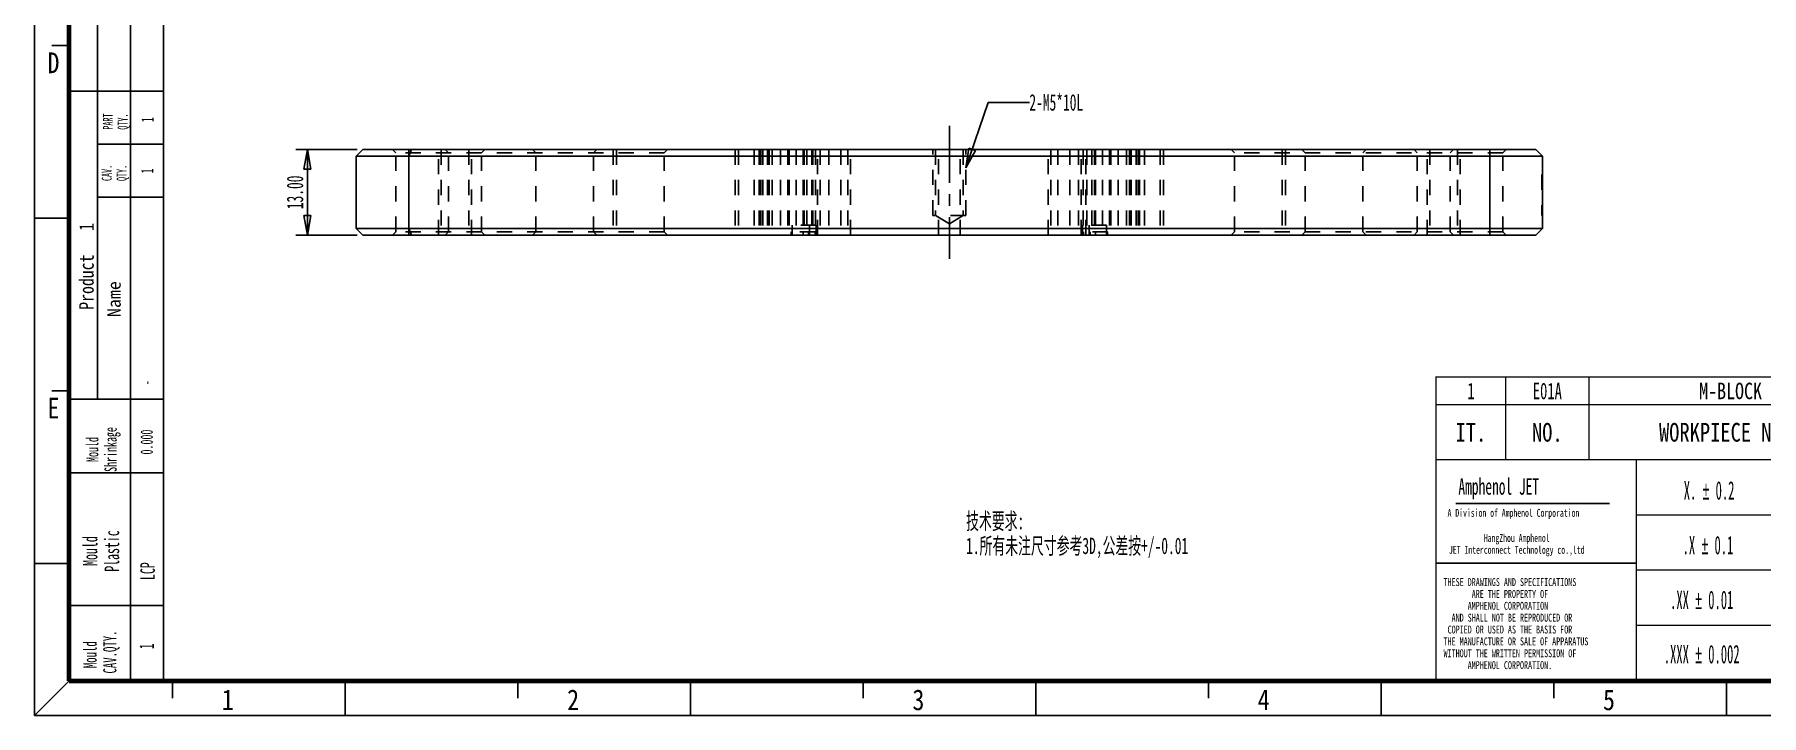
# Model space of a CAD drawing. Header units: millimetres. Extents: x 12 to 416, y 8 to 293.
# Drawn here: x 12.2 to 274.2, y 8.1 to 111.4 of the extents above; entities that cross this region are included whole.
import ezdxf

# ---------------------------------------------------------------- set-up
doc = ezdxf.new("R2010")
doc.units = ezdxf.units.MM
doc.header["$LTSCALE"] = 23.1
doc.linetypes.add('CENTER', pattern=[0.6, 0.375, -0.075, 0.075, -0.075])
doc.linetypes.add('HIDDEN', pattern=[0.2, 0.1, -0.1])
doc.layers.get('0').update_dxf_attribs({"linetype": 'CONTINUOUS'})
for name, color, linetype in [('AXIS', 7, 'CONTINUOUS'), ('DEFAULT_2', 4, 'HIDDEN'), ('DIM', 7, 'CONTINUOUS'), ('NOTE', 7, 'CONTINUOUS')]:
    doc.layers.add(name, color=color, linetype=linetype)
doc.styles.get("Standard").update_dxf_attribs({"font": 'txt', "width": 0.6})
doc.styles.add('TEXTSTYLE_10', font='txt')
doc.styles.add('TEXTSTYLE_11', font='txt', dxfattribs={"width": 0.6})
doc.styles.add('TEXTSTYLE_12', font='txt', dxfattribs={"width": 0.6})
doc.styles.add('TEXTSTYLE_3', font='txt', dxfattribs={"width": 0.65})
doc.styles.add('TEXTSTYLE_4', font='txt', dxfattribs={"width": 0.8})
doc.styles.add('TEXTSTYLE_5', font='txt', dxfattribs={"width": 0.85})
doc.styles.add('TEXTSTYLE_6', font='txt', dxfattribs={"width": 0.5})
doc.dimstyles.new('DIMSTYLE_11', dxfattribs={"dimtxt": 2.5, "dimasz": 3, "dimexe": 1.75, "dimexo": 0.875, "dimtad": 1, "dimzin": 0, "dimdsep": 46, "dimtxsty": 'STANDARD', "dimblk": 'CLOSED', "dimblk1": 'CLOSED', "dimblk2": 'CLOSED', "dimcen": 0.09, "dimadec": 0, "dimazin": 0, "dimtp": 0.2, "dimtm": 0.2, "dimtfac": 1, "dimtofl": 0, "dimtmove": 0, "dimatfit": 3, "dimldrblk": 'CLOSED', "dimfxl": 1, "dimtolj": 1, "dimtzin": 0, "dimarcsym": 0})
doc.dimstyles.get("Standard").update_dxf_attribs({"dimtxt": 2.5, "dimasz": 3, "dimexe": 1.75, "dimexo": 0.875, "dimtad": 1, "dimdec": 3, "dimzin": 0, "dimdsep": 46, "dimtxsty": 'STANDARD', "dimblk": 'CLOSED', "dimblk1": 'CLOSED', "dimblk2": 'CLOSED', "dimcen": 0.09, "dimadec": 0, "dimazin": 0, "dimtol": 1, "dimtp": 0.001, "dimtm": 0.001, "dimtfac": 1, "dimtdec": 3, "dimtofl": 0, "dimtmove": 0, "dimatfit": 3, "dimldrblk": 'CLOSED', "dimfxl": 1, "dimtolj": 1, "dimtzin": 0, "dimarcsym": 0})

# ---------------------------------------------------------------- blocks, each defined once
blk = doc.blocks.new('_CLOSED')
at = {"color": 0, "linetype": 'ByBlock'}
for p, q in [((0, 0), (-1, 0.183)), ((-1, 0.183), (-1, -0.183)), ((-1, -0.183), (0, 0)), ((-1, 0), (0, 0))]:
    blk.add_line(p, q, dxfattribs=at)
blk = doc.blocks.new('*D26')
at = {"layer": 'DIM', "color": 2, "linetype": 'Continuous'}
for p, q in [((61.14, 93.92), (51.85, 93.92)), ((53.6, 93.92), (53.6, 87.42)), ((53.6, 80.92), (53.6, 87.42)), ((61.14, 80.92), (51.85, 80.92))]:
    blk.add_line(p, q, dxfattribs=at)
at = {"layer": 'DIM', "color": 2, "linetype": 'Continuous', "xscale": 3, "yscale": 3, "zscale": 3}
for p, rotation in [((53.6, 93.92), 90), ((53.6, 80.92), 270)]:
    blk.add_blockref('_CLOSED', p, dxfattribs=dict(at, rotation=rotation))
at = {"layer": 'DIM', "color": 2, "linetype": 'Continuous', "insert": (50.47, 87.42), "char_height": 2.5, "width": 7.5, "attachment_point": 2, "rotation": 90, "line_spacing_factor": 0.9}
blk.add_mtext('13.00', dxfattribs=at)
blk = doc.blocks.new('*T44')
at = {"color": 2, "linetype": 'Continuous', "const_width": 0.2}
for points in [[(185.555, 46.06), (-0.1, 46.06)], [(0, 0), (0, 46.06)], [(10.58, 33.52), (10.58, 46.06)], [(23.18, 33.52), (23.18, 46.06)], [(66.18, 33.52), (66.18, 46.06)], [(77.58, 0), (77.58, 46.06)], [(97.58, 33.52), (97.58, 46.06)], [(117.58, 33.52), (117.58, 46.06)], [(160.315, 33.52), (160.315, 46.06)], [(185.455, 0), (185.455, 46.06)], [(185.455, 41.87), (0, 41.87)], [(185.455, 33.52), (0, 33.52)], [(30.36, 0), (30.36, 33.52)], [(54.89, 0), (54.89, 33.52)], [(122.72, 0), (122.72, 33.52)], [(77.58, 25.12), (30.36, 25.12)], [(185.455, 20.95), (77.58, 20.95)], [(77.58, 16.79), (30.36, 16.79)], [(122.72, 13.62), (77.58, 13.62)], [(185.455, 10.48), (122.72, 10.48)], [(147.745, 0), (147.745, 10.48)], [(160.315, 0), (160.315, 10.48)], [(172.885, 0), (172.885, 10.48)], [(77.58, 8.4), (30.36, 8.4)], [(122.72, 6.29), (77.58, 6.29)], [(185.455, 6.29), (147.745, 6.29)], [(185.555, 0), (-0.1, 0)]]:
    blk.add_lwpolyline(points, dxfattribs=at)
at = {"layer": 'NOTE', "color": 2, "linetype": 'Continuous', "line_spacing_factor": 0.9}
for s, insert, char_height, width, attachment_point, style in [('1', (5.29, 45.215), 2.5, 3.25, 2, 'TEXTSTYLE_3'), ('E01A', (16.88, 45.215), 2.5, 13, 2, 'TEXTSTYLE_3'), ('M-BLOCK', (44.68, 45.215), 2.5, 28, 2, 'TEXTSTYLE_4'), ('1', (71.88, 45.215), 2.5, 3.25, 2, 'TEXTSTYLE_3'), ('P20', (87.58, 45.215), 2.5, 9.75, 2, 'TEXTSTYLE_3'), ('180*97*13', (138.9475, 45.215), 2.5, 29.25, 2, 'TEXTSTYLE_3'), ('已备料', (172.885, 45.215), 2.5, 9.75, 2, 'TEXTSTYLE_3'), ('-', (107.58, 45.215), 2.5, 3.25, 2, 'TEXTSTYLE_3'), ('IT.', (5.29, 39.12), 2.85, 13.68, 2, 'TEXTSTYLE_4'), ('NO.', (16.88, 39.12), 2.85, 13.68, 2, 'TEXTSTYLE_4'), ('WORKPIECE NAME', (44.68, 39.12), 2.85, 63.84, 2, 'TEXTSTYLE_4'), ('QTY', (71.88, 39.12), 2.85, 13.68, 2, 'TEXTSTYLE_4'), ('MATERIAL', (87.58, 39.12), 2.85, 36.48, 2, 'TEXTSTYLE_4'), ('FINISH', (107.58, 39.12), 2.85, 27.36, 2, 'TEXTSTYLE_4'), ('FORMAL SIZE', (138.9475, 39.12), 2.85, 50.16, 2, 'TEXTSTYLE_4'), ('REMARK', (172.885, 39.12), 2.85, 27.36, 2, 'TEXTSTYLE_4'), ('PART NO.:\\P    Y24N01B-701 ', (78.7175, 30.985), 3, 62.4, 1, 'TEXTSTYLE_3'), ('PART NAME:  \\P    -', (123.8575, 30.985), 3, 46.8, 1, 'TEXTSTYLE_3'), ('APPD:  ', (78.7175, 18.535), 2.5, 22.75, 1, 'TEXTSTYLE_3'), ('DRAWING NO.:   \\P          SMX0100 - E01A', (123.8575, 19.2775), 2.85, 88.92, 1, 'TEXTSTYLE_3'), (' \\P \\P \\P \\P \\P \\P \\P \\P \\PTHESE DRAWINGS AND SPECIFICATIONS\\P       ARE THE PROPERTY OF\\P      AMPHENOL CORPORATION\\P  AND SHALL NOT BE REPRODUCED OR\\P COPIED OR USED AS THE BASIS FOR\\PTHE MANUFACTURE OR SALE OF APPARATUS\\PWITHOUT THE WRITTEN PERMISSION OF\\P      AMPHENOL CORPORATION. ', (1.1375, 31.77), 1.2, 56.16, 1, 'TEXTSTYLE_3'), ('CHKD:', (78.7175, 11.205), 2.5, 16.25, 1, 'TEXTSTYLE_3'), ('SCALE', (154.03, 9.635), 2.5, 16.25, 2, 'TEXTSTYLE_3'), ('SHEET', (166.6, 9.635), 2.5, 16.25, 2, 'TEXTSTYLE_3'), ('REV.', (179.17, 9.635), 2.5, 13, 2, 'TEXTSTYLE_3'), ('DR: wangfei   2018.01.30', (78.7175, 4.57), 2.85, 88.92, 1, 'TEXTSTYLE_3'), ('1:1', (154.03, 4.395), 2.5, 9.75, 2, 'TEXTSTYLE_3'), ('1/1', (166.6, 4.395), 2.5, 9.75, 2, 'TEXTSTYLE_3'), ('A', (179.17, 4.395), 2.5, 3.25, 2, 'TEXTSTYLE_3')]:
    blk.add_mtext(s, dxfattribs=dict(at, insert=insert, char_height=char_height, width=width, attachment_point=attachment_point, style=style))
blk = doc.blocks.new('*T45')
at = {"color": 0, "linetype": 'ByBlock', "lineweight": -2}
for p, q in [((0, 0), (14.105, 0)), ((0, 0), (0, -135.975)), ((4.095, 0), (4.095, -93.45)), ((9.1, 0), (9.1, -135.975)), ((14.105, 0), (14.105, -135.975)), ((4.095, -8.05), (14.105, -8.05)), ((4.095, -16.1), (14.105, -16.1)), ((0, -46.725), (14.105, -46.725)), ((4.095, -54.775), (14.105, -54.775)), ((4.095, -62.825), (14.105, -62.825)), ((0, -93.45), (14.105, -93.45)), ((0, -104.65), (14.105, -104.65)), ((0, -124.775), (14.105, -124.775)), ((0, -135.975), (14.105, -135.975))]:
    blk.add_line(p, q, dxfattribs=at)

msp = doc.modelspace()

# ---------------------------------------------------------------- linework, layer by layer
at = {"color": 7, "linetype": 'Continuous'}
for p, q in [((12.216, 293.0561), (12.216, 8.0571)), ((17.4472, 109.6945), (14.8277, 109.6945)), ((61.0106, 92.9247), (62.0106, 93.9247)), ((61.0106, 92.9247), (61.0106, 81.9247)), ((61.0106, 92.9247), (241.0106, 92.9247)), ((62.0106, 93.9247), (240.0106, 93.9247)), ((69.0106, 92.9247), (69.4248, 93.9247)), ((69.0106, 92.9247), (69.0106, 81.9247)), ((233.0106, 93.9247), (233.0106, 80.9247)), ((241.0106, 92.9247), (240.0106, 93.9247)), ((241.0106, 81.9247), (241.0106, 92.9247)), ((17.4472, 83.4997), (12.2082, 83.4997)), ((61.0106, 81.9247), (62.0106, 80.9247)), ((61.0106, 81.9247), (241.0106, 81.9247)), ((69.0106, 81.9247), (69.4248, 80.9247)), ((240.0106, 80.9247), (241.0106, 81.9247)), ((62.0106, 80.9247), (240.0106, 80.9247)), ((17.4472, 57.305), (14.8277, 57.305)), ((227.8694, 40.194), (251.1874, 40.216)), ((17.4472, 31.1103), (12.2082, 31.1103)), ((224.8661, 31.1631), (255.2501, 31.1631)), ((17.4472, 13.2978), (12.2082, 8.0589)), ((33.164, 10.6784), (33.164, 13.2978)), ((59.3588, 8.0589), (59.3588, 13.2978)), ((85.5535, 10.6784), (85.5535, 13.2978)), ((111.7482, 8.0589), (111.7482, 13.2978)), ((137.943, 10.6784), (137.943, 13.2978)), ((164.1377, 8.0589), (164.1377, 13.2978)), ((190.3079, 10.6784), (190.3079, 13.2978)), ((216.5272, 8.0589), (216.5272, 13.2978)), ((242.7219, 10.6784), (242.7219, 13.2978)), ((268.9167, 8.0589), (268.9167, 13.2978)), ((12.216, 8.0571), (415.3445, 8.0571))]:
    msp.add_line(p, q, dxfattribs=at)
at = {"color": 7, "linetype": 'Continuous', "const_width": 0.7}
for points in [[(17.4472, 287.8187), (17.4472, 13.2978)], [(17.4472, 13.2978), (410.3683, 13.2978)]]:
    msp.add_lwpolyline(points, dxfattribs=at)
at = {"layer": 'AXIS', "color": 1, "linetype": 'CENTER'}
msp.add_line((151.0106, 97.5198), (151.0106, 77.3296), dxfattribs=at)
at = {"layer": 'DEFAULT_2', "color": 4, "linetype": 'HIDDEN'}
for p, q in [((67.0106, 93.4247), (66.5106, 93.9247)), ((67.0106, 81.4247), (67.0106, 93.4247)), ((107.7606, 93.4247), (67.0106, 93.4247)), ((69.0106, 93.9247), (69.0106, 92.9247)), ((73.5106, 80.9247), (73.5106, 93.9247)), ((73.9106, 93.9247), (73.9106, 80.9247)), ((75.0106, 93.4247), (74.5106, 93.9247)), ((75.0106, 81.4247), (75.0106, 93.4247)), ((78.1106, 93.9247), (78.1106, 80.9247)), ((78.5106, 80.9247), (78.5106, 93.9247)), ((80.0106, 93.4247), (80.5106, 93.9247)), ((80.0106, 81.4247), (80.0106, 93.4247)), ((88.2606, 93.4247), (87.7606, 93.9247)), ((88.2606, 81.4247), (88.2606, 93.4247)), ((97.0106, 93.4247), (97.5106, 93.9247)), ((97.0106, 81.4247), (97.0106, 93.4247)), ((100.0106, 93.9247), (100.0106, 80.9247)), ((100.5106, 93.9247), (100.5106, 80.9247)), ((107.7606, 93.4247), (108.2606, 93.9247)), ((107.7606, 81.4247), (107.7606, 93.4247)), ((118.5106, 93.9247), (118.5106, 80.9247)), ((119.0106, 93.9247), (119.0106, 80.9247)), ((121.3843, 93.9247), (121.3843, 80.9247)), ((122.1415, 93.9247), (122.1415, 80.9247)), ((122.336, 93.9247), (122.336, 80.9247)), ((122.3857, 93.9247), (122.3857, 80.9247)), ((122.6843, 93.9247), (122.6843, 80.9247)), ((123.4415, 93.9247), (123.4415, 80.9247)), ((123.6857, 93.9247), (123.6857, 80.9247)), ((124.136, 93.9247), (124.136, 80.9247)), ((125.3902, 93.9247), (125.3902, 80.9247)), ((126.4919, 93.9247), (126.4919, 80.9247)), ((126.6902, 93.9247), (126.6902, 80.9247)), ((127.7919, 93.9247), (127.7903, 80.9247)), ((128.8454, 93.9247), (128.8454, 80.9247)), ((128.9956, 93.9247), (128.9956, 81.9247)), ((129.3962, 93.9247), (129.3962, 80.9247)), ((130.1454, 93.9247), (130.1454, 80.9247)), ((130.2956, 93.9247), (130.2956, 80.9247)), ((130.6962, 93.9247), (130.6962, 80.9247)), ((131.0106, 80.9247), (131.0106, 93.9247)), ((131.4106, 93.9247), (131.4106, 80.9247)), ((132.7402, 93.9247), (132.7402, 80.9247)), ((134.5402, 93.9247), (134.5402, 80.9247)), ((135.6106, 93.9247), (135.6106, 80.9247)), ((136.0106, 80.9247), (136.0106, 93.9247)), ((148.5106, 83.9247), (148.5106, 93.9247)), ((148.9106, 93.9247), (148.9106, 83.9247)), ((149.3606, 80.9247), (149.3606, 93.9247)), ((152.6606, 80.9247), (152.6606, 93.9247)), ((153.1106, 93.9247), (153.1106, 83.9247)), ((153.5106, 83.9247), (153.5106, 93.9247)), ((166.0106, 80.9247), (166.0106, 93.9247)), ((166.4106, 93.9247), (166.4106, 80.9247)), ((167.4809, 93.9247), (167.4809, 80.9247)), ((169.2809, 93.9247), (169.2809, 80.9247)), ((170.6106, 93.9247), (170.6106, 80.9247)), ((171.0106, 80.9247), (171.0106, 93.9247)), ((171.3249, 93.9247), (171.3249, 80.9247)), ((171.7255, 80.9247), (171.7255, 93.9247)), ((171.8758, 93.9247), (171.8758, 80.9247)), ((172.6249, 93.9247), (172.6249, 80.9247)), ((173.0255, 93.9247), (173.0255, 81.9247)), ((173.1758, 93.9247), (173.1758, 80.9247)), ((174.2293, 93.9247), (174.2309, 80.9247)), ((175.3309, 93.9247), (175.3309, 80.9247)), ((175.5293, 93.9247), (175.5293, 80.9247)), ((176.6309, 93.9247), (176.6309, 80.9247)), ((177.8851, 93.9247), (177.8851, 80.9247)), ((178.3354, 93.9247), (178.3354, 80.9247)), ((178.5797, 93.9247), (178.5797, 80.9247)), ((179.3369, 93.9247), (179.3369, 80.9247)), ((179.6354, 93.9247), (179.6354, 80.9247)), ((179.6851, 93.9247), (179.6851, 80.9247)), ((179.8797, 93.9247), (179.8797, 80.9247)), ((180.6369, 93.9247), (180.6369, 80.9247)), ((183.0106, 93.9247), (183.0106, 80.9247)), ((183.5106, 93.9247), (183.5106, 80.9247)), ((194.2606, 93.4247), (193.7606, 93.9247)), ((235.0106, 93.4247), (194.2606, 93.4247)), ((194.2606, 81.4247), (194.2606, 93.4247)), ((201.5106, 93.9247), (201.5106, 80.9247)), ((202.0106, 93.9247), (202.0106, 80.9247)), ((205.0106, 93.4247), (204.5106, 93.9247)), ((205.0106, 81.4247), (205.0106, 93.4247)), ((213.7606, 93.4247), (214.2606, 93.9247)), ((213.7606, 81.4247), (213.7606, 93.4247)), ((222.0106, 93.4247), (221.5106, 93.9247)), ((222.0106, 81.4247), (222.0106, 93.4247)), ((223.5106, 80.9247), (223.5106, 93.9247)), ((223.9106, 93.9247), (223.9106, 80.9247)), ((227.0106, 93.4247), (227.5106, 93.9247)), ((227.0106, 81.4247), (227.0106, 93.4247)), ((228.1106, 93.9247), (228.1106, 80.9247)), ((228.5106, 80.9247), (228.5106, 93.9247)), ((235.0106, 93.4247), (235.5106, 93.9247)), ((235.0106, 81.4247), (235.0106, 93.4247)), ((241.0106, 90.1097), (240.9106, 90.1097)), ((240.9106, 90.1097), (240.9106, 83.9347)), ((241.0106, 89.9783), (240.9106, 89.9783)), ((241.0106, 89.7156), (240.9106, 89.7156)), ((241.0106, 89.5842), (240.9106, 89.5842)), ((241.0106, 89.4528), (240.9106, 89.4528)), ((241.0106, 89.3214), (240.9106, 89.3214)), ((241.0106, 89.19), (240.9106, 89.19)), ((241.0106, 89.0586), (240.9106, 89.0586)), ((241.0106, 88.9273), (240.9106, 88.9273)), ((241.0106, 88.7959), (240.9106, 88.7959)), ((241.0106, 88.6645), (240.9106, 88.6645)), ((241.0106, 88.5331), (240.9106, 88.5331)), ((241.0106, 88.2704), (240.9106, 88.2704)), ((241.0106, 88.139), (240.9106, 88.139)), ((241.0106, 87.8762), (240.9106, 87.8762)), ((241.0106, 87.7448), (240.9106, 87.7448)), ((241.0106, 87.6134), (240.9106, 87.6134)), ((241.0106, 87.4821), (240.9106, 87.4821)), ((241.0106, 87.3507), (240.9106, 87.3507)), ((241.0106, 87.2193), (240.9106, 87.2193)), ((241.0106, 87.0879), (240.9106, 87.0879)), ((241.0106, 86.8251), (240.9106, 86.8251)), ((241.0106, 86.6938), (240.9106, 86.6938)), ((241.0106, 86.5624), (240.9106, 86.5624)), ((153.5106, 83.9247), (148.5106, 83.9247)), ((151.0106, 82.6629), (148.9106, 83.9247)), ((151.0106, 82.6629), (153.1106, 83.9247)), ((241.0106, 86.431), (240.9106, 86.431)), ((241.0106, 86.2996), (240.9106, 86.2996)), ((241.0106, 86.1682), (240.9106, 86.1682)), ((241.0106, 86.0368), (240.9106, 86.0368)), ((241.0106, 85.9055), (240.9106, 85.9055)), ((241.0106, 85.7741), (240.9106, 85.7741)), ((241.0106, 85.6427), (240.9106, 85.6427)), ((241.0106, 85.5113), (240.9106, 85.5113)), ((241.0106, 85.3799), (240.9106, 85.3799)), ((241.0106, 85.2485), (240.9106, 85.2485)), ((241.0106, 85.1172), (240.9106, 85.1172)), ((241.0106, 84.9858), (240.9106, 84.9858)), ((241.0106, 84.8544), (240.9106, 84.8544)), ((241.0106, 84.723), (240.9106, 84.723)), ((241.0106, 84.5916), (240.9106, 84.5916)), ((241.0106, 84.4602), (240.9106, 84.4602)), ((241.0106, 84.3289), (240.9106, 84.3289)), ((241.0106, 84.0661), (240.9106, 84.0661)), ((241.0106, 83.9347), (240.9106, 83.9347)), ((67.0106, 81.4247), (66.5106, 80.9247)), ((107.7606, 81.4247), (67.0106, 81.4247)), ((69.0106, 81.9247), (69.0106, 80.9247)), ((75.0106, 81.4247), (74.5106, 80.9247)), ((80.0106, 81.4247), (80.5106, 80.9247)), ((88.2606, 81.4247), (87.7606, 80.9247)), ((97.0106, 81.4247), (97.5106, 80.9247)), ((107.7606, 81.4247), (108.2606, 80.9247)), ((126.9954, 81.4247), (126.9954, 80.9247)), ((130.6454, 81.4247), (126.9961, 81.4247)), ((127.0216, 81.4247), (127.0216, 80.9247)), ((127.1456, 82.4247), (127.1456, 80.9247)), ((130.7953, 82.4247), (127.1456, 82.4247)), ((128.8528, 81.4247), (128.8528, 80.9247)), ((129.652, 81.4247), (129.652, 80.9247)), ((129.8023, 82.4247), (129.8023, 80.9247)), ((130.6454, 81.4247), (130.6454, 80.9247)), ((130.7956, 80.9247), (130.7956, 82.4247)), ((171.2255, 80.9247), (171.2255, 82.4247)), ((174.8755, 82.4247), (171.2259, 82.4247)), ((175.0251, 81.4247), (171.3758, 81.4247)), ((171.3758, 81.4247), (171.3758, 80.9247)), ((172.2189, 82.4247), (172.2189, 80.9247)), ((172.3692, 81.4247), (172.3692, 80.9247)), ((173.1684, 81.4247), (173.1684, 80.9247)), ((174.8755, 82.4247), (174.8755, 80.9247)), ((174.9996, 81.4247), (174.9996, 80.9247)), ((175.0258, 81.4247), (175.0258, 80.9247)), ((194.2606, 81.4247), (193.7606, 80.9247)), ((235.0106, 81.4247), (194.2606, 81.4247)), ((205.0106, 81.4247), (204.5106, 80.9247)), ((213.7606, 81.4247), (214.2606, 80.9247)), ((222.0106, 81.4247), (221.5106, 80.9247)), ((227.0106, 81.4247), (227.5106, 80.9247)), ((235.0106, 81.4247), (235.5106, 80.9247))]:
    msp.add_line(p, q, dxfattribs=at)

# ---------------------------------------------------------------- block references
for name, p in [('*T45', (17.6874, 149.4981)), ('*T44', (224.8588, 13.3273))]:
    msp.add_blockref(name, p)

# ---------------------------------------------------------------- texts
at = {"color": 7, "linetype": 'Continuous', "char_height": 3.1434, "width": 2.671864, "line_spacing_factor": 0.9, "style": 'TEXTSTYLE_5'}
for s, insert, attachment_point in [('D', (14.1687, 108.6467), 1), ('E', (14.1687, 56.2572), 1), ('1', (41.5351, 12.0056), 2), ('2', (93.9246, 12.0056), 2), ('3', (146.3141, 12.0056), 2), ('4', (198.7036, 12.0056), 2), ('5', (251.093, 12.0056), 2)]:
    msp.add_mtext(s, dxfattribs=dict(at, insert=insert, attachment_point=attachment_point))
at = {"color": 2, "linetype": 'Continuous', "insert": (153.5509, 38.7979), "char_height": 2.5, "width": 34.5, "attachment_point": 1, "line_spacing_factor": 0.9}
msp.add_mtext('技术要求:\\P1.所有未注尺寸参考3D,公差按+/-0.01', dxfattribs=at)
at = {"layer": 'NOTE', "color": 2, "linetype": 'Continuous', "insert": (163.1489, 102.3219), "char_height": 2.5, "width": 12, "attachment_point": 1, "line_spacing_factor": 0.9}
msp.add_mtext('2-M5*10L', dxfattribs=at)
at = {"layer": 'NOTE', "color": 2, "linetype": 'Continuous', "attachment_point": 1, "rotation": 90, "line_spacing_factor": 0.9}
for s, insert, char_height, width in [('PART\\PQTY.', (22.5776, 96.9383), 1.5, 3.6), ('1', (28.4307, 98.0746), 1.85, 1.11), ('CAV.\\PQTY.', (22.4161, 89.1426), 1.5, 3.6), ('1', (28.3738, 90.2926), 1.85, 1.11), ('-', (28.2506, 58.1617), 1.85, 1.11), ('  Mould\\PShrinkage', (20.0449, 45.0094), 1.85, 9.99), ('0.000', (28.2951, 47.6494), 1.85, 5.55), (' Mould\\PPlastic', (19.5416, 29.8584), 2.2, 9.24), ('LCP', (28.2576, 28.6051), 2.2, 3.96), (' Mould\\PCAV.QTY.', (19.6336, 14.4207), 2, 9.6), ('1', (28.1166, 18.1062), 2.2, 1.32)]:
    msp.add_mtext(s, dxfattribs=dict(at, insert=insert, char_height=char_height, width=width))
for s, insert, char_height, width, style in [('Product   1', (18.9854, 69.6069), 2.2, 19.36, 'TEXTSTYLE_4'), ('Name', (23.275, 68.5054), 2, 8, 'TEXTSTYLE_10')]:
    msp.add_mtext(s, dxfattribs=dict(at, insert=insert, char_height=char_height, width=width, style=style))
at = {"layer": 'NOTE', "color": 2, "linetype": 'Continuous', "attachment_point": 1, "line_spacing_factor": 0.9}
for s, insert, char_height, width, style in [('Amphenol JET', (228.2475, 44.0519), 2.5, 22.871747, 'TEXTSTYLE_11'), ('X. \\Fgdt;{\\Fgdt;`}\\Ftxt; 0.2', (262.4362, 43.6038), 2.8, 13.066667, 'TEXTSTYLE_6'), ('A Division of Amphenol Corporation', (226.6011, 39.398), 1.2, 26.520446, 'TEXTSTYLE_11'), ('         HangZhou Amphenol \\PJET Interconnect Technology co.,ltd', (226.8091, 35.5893), 1.2, 26.714063, 'TEXTSTYLE_12'), ('.X \\Fgdt;{\\Fgdt;`}\\Ftxt; 0.1', (262.265, 35.3061), 2.8, 13.066667, 'TEXTSTYLE_6'), ('.XX \\Fgdt;{\\Fgdt;`}\\Ftxt; 0.01', (260.3626, 26.9989), 2.8, 15.866667, 'TEXTSTYLE_6'), ('.XXX \\Fgdt;{\\Fgdt;`}\\Ftxt; 0.002', (259.4096, 18.7642), 2.8, 18.666667, 'TEXTSTYLE_6')]:
    msp.add_mtext(s, dxfattribs=dict(at, insert=insert, char_height=char_height, width=width, style=style))

# ---------------------------------------------------------------- dimensions: what is measured, and where the dimension line sits
at = {"layer": 'DIM', "color": 2, "linetype": 'Continuous'}
dim = msp.add_linear_dim(base=(53.5966, 80.9247), p1=(62.0106, 93.9247), p2=(62.0106, 80.9247), angle=270, dimstyle='DIMSTYLE_11', dxfattribs=at)
dim.commit()
dim.dimension.update_dxf_attribs({"geometry": '*D26', "text_midpoint": (53.5966, 87.4247), "dimtype": 160})

# ---------------------------------------------------------------- leaders
at = {"layer": 'NOTE', "color": 2, "linetype": 'Continuous', "annotation_type": 0, "has_hookline": 1, "hookline_direction": 1, "text_width": 11.3571}
msp.add_leader([(153.5106, 91.1285), (156.8989, 101.0719), (163.1489, 101.0719)], dimstyle='STANDARD', override={"dimtad": 0}, dxfattribs=at)

doc.saveas('drawing.dxf')
